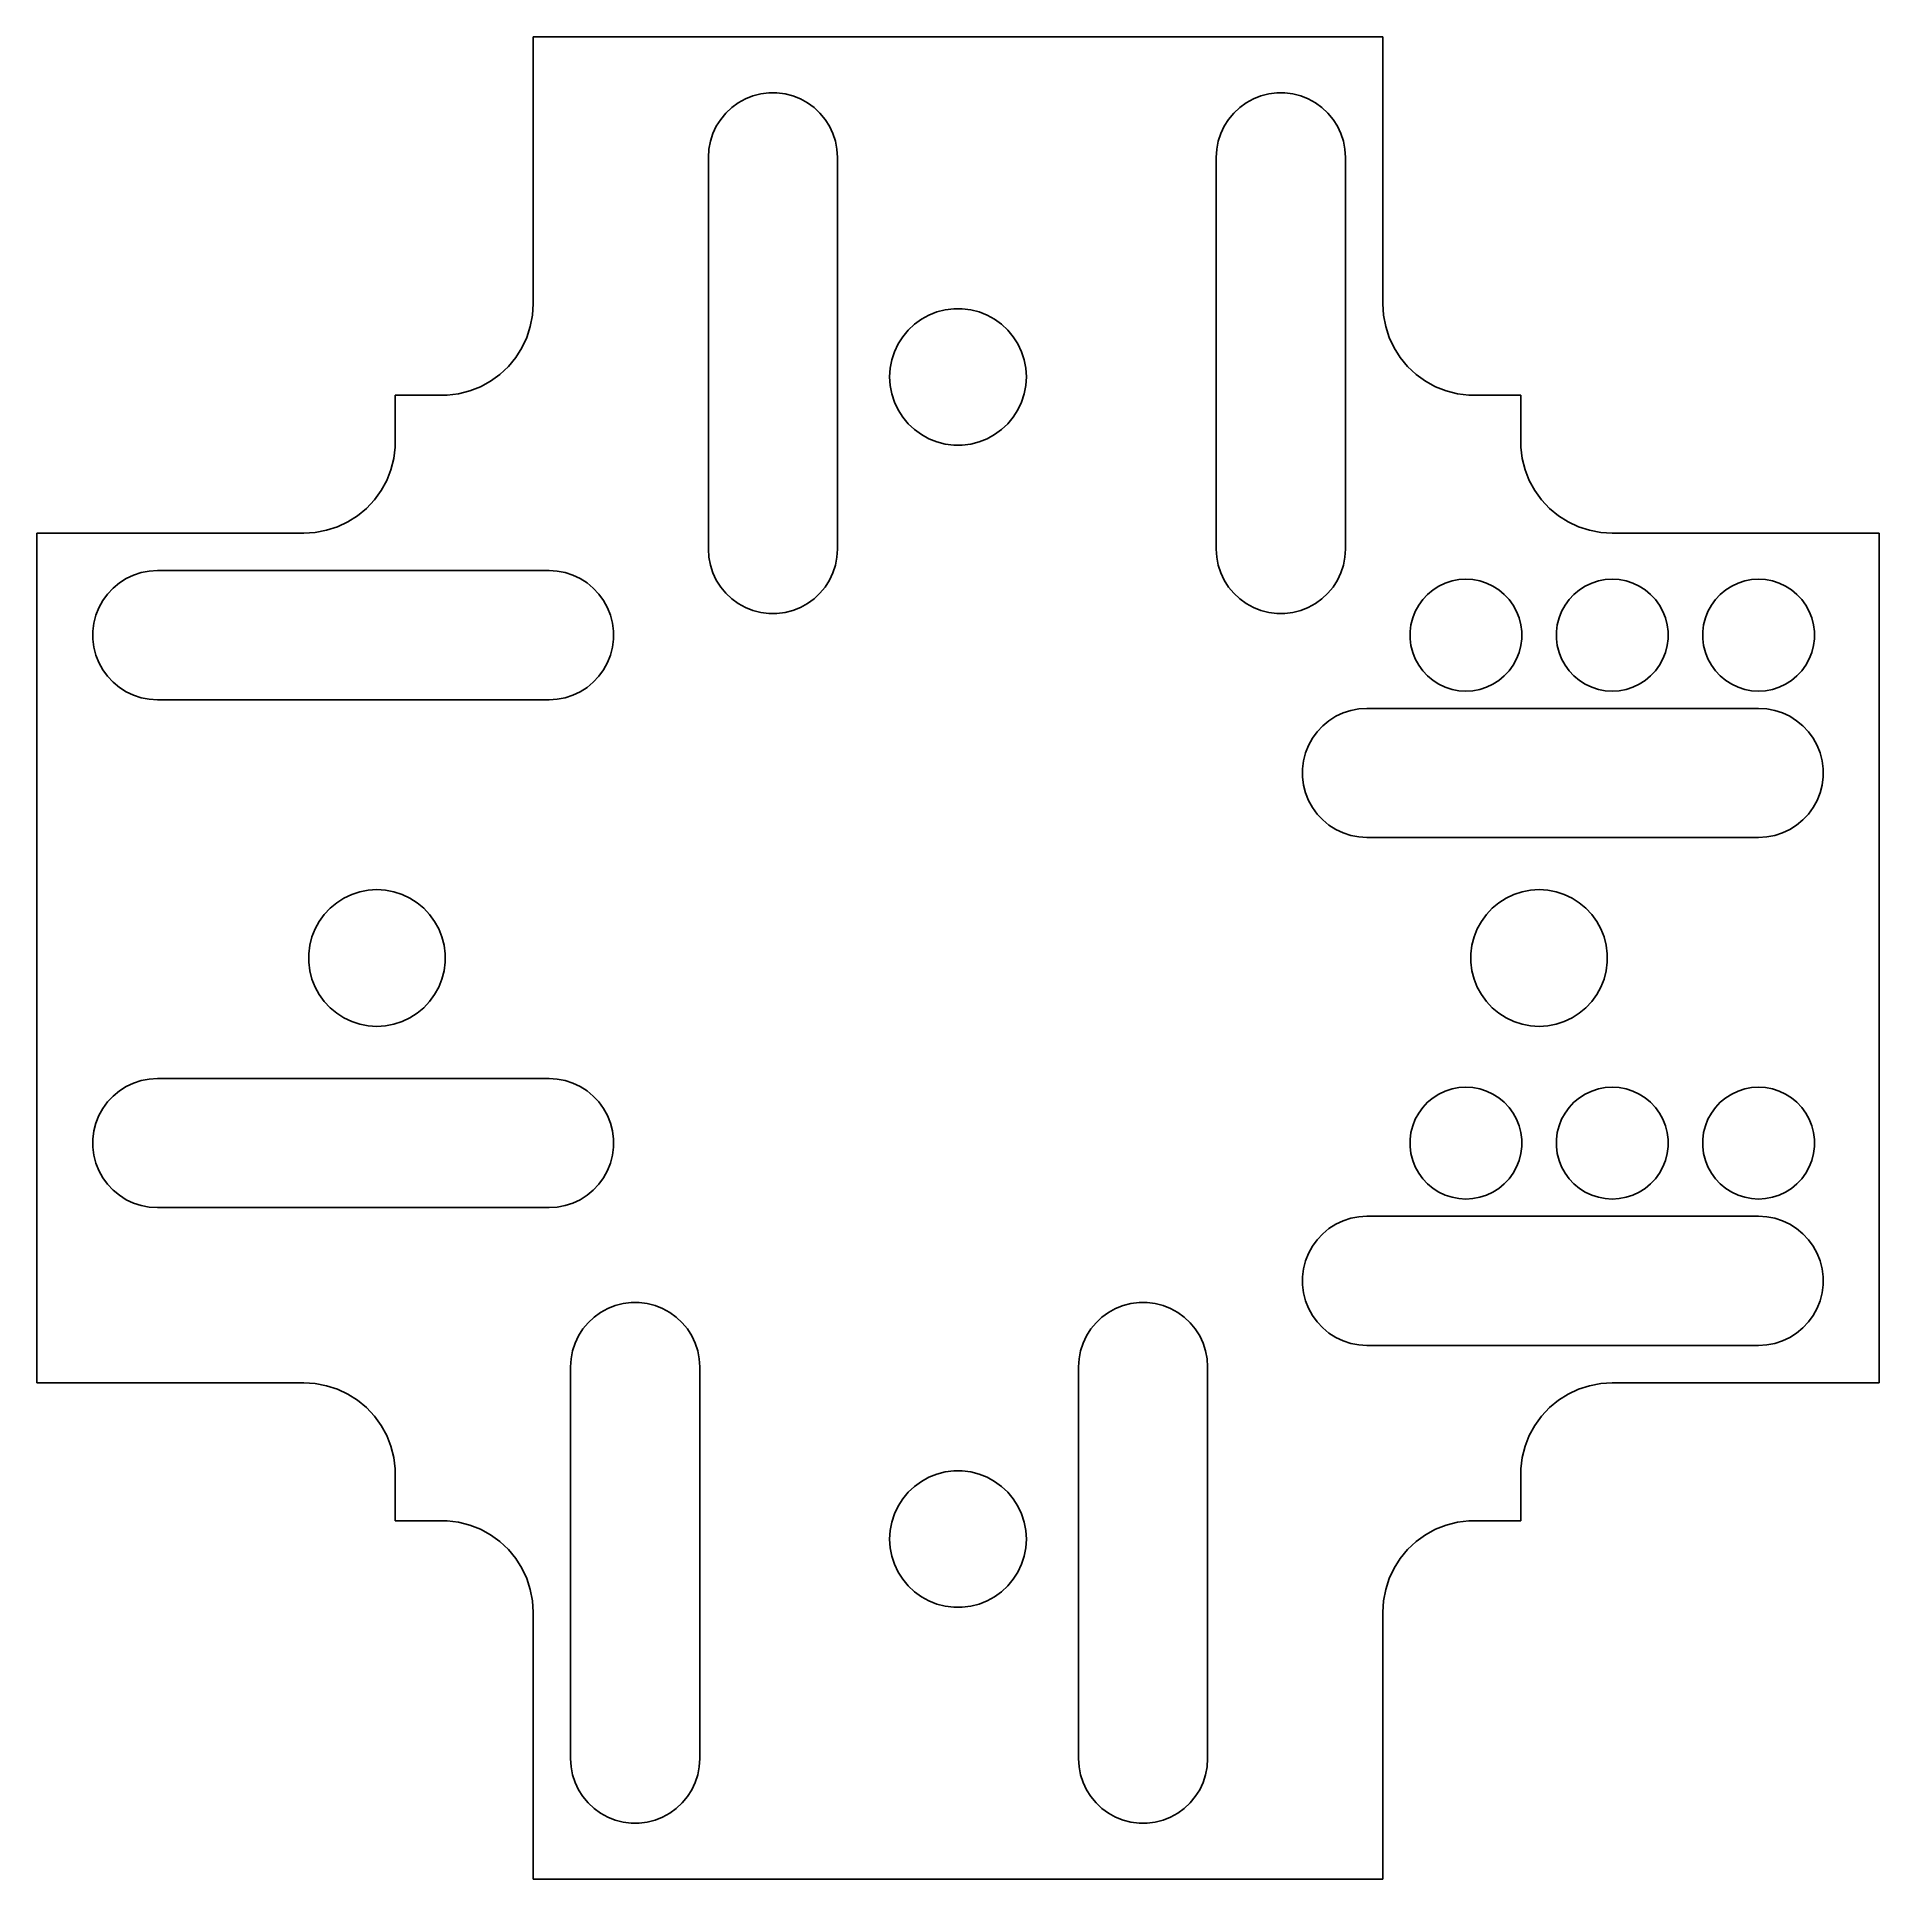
# Model space of a CAD drawing. Header units: metres. Extents: x 3.6 to 46.4, y 3.6 to 46.4.
import ezdxf

# ---------------------------------------------------------------- set-up
doc = ezdxf.new("R2010")
doc.units = ezdxf.units.M

msp = doc.modelspace()

# ---------------------------------------------------------------- linework, layer by layer
for p, q in [((34.8688, 46.4), (15.1312, 46.4)), ((15.1312, 46.4), (15.1312, 40.2)), ((34.8688, 40.2), (34.8688, 46.4)), ((19.8963, 44.8665), (20.0613, 44.9572)), ((20.0613, 44.9572), (20.2365, 45.0266)), ((20.2365, 45.0266), (20.4189, 45.0734)), ((20.4189, 45.0734), (20.6058, 45.097)), ((20.6058, 45.097), (20.7942, 45.097)), ((20.7942, 45.097), (20.9811, 45.0734)), ((20.9811, 45.0734), (21.1635, 45.0266)), ((21.1635, 45.0266), (21.3387, 44.9572)), ((21.3387, 44.9572), (21.5037, 44.8665)), ((31.6963, 44.8665), (31.8613, 44.9572)), ((31.8613, 44.9572), (32.0365, 45.0266)), ((32.0365, 45.0266), (32.2189, 45.0734)), ((32.2189, 45.0734), (32.4058, 45.097)), ((32.4058, 45.097), (32.5942, 45.097)), ((32.5942, 45.097), (32.7811, 45.0734)), ((32.7811, 45.0734), (32.9635, 45.0266)), ((32.9635, 45.0266), (33.1387, 44.9572)), ((33.1387, 44.9572), (33.3037, 44.8665)), ((19.4865, 44.4817), (19.6065, 44.6268)), ((19.6065, 44.6268), (19.7439, 44.7558)), ((19.7439, 44.7558), (19.8963, 44.8665)), ((21.5037, 44.8665), (21.6561, 44.7558)), ((21.6561, 44.7558), (21.7934, 44.6268)), ((21.7934, 44.6268), (21.9135, 44.4817)), ((31.2865, 44.4817), (31.4065, 44.6268)), ((31.4065, 44.6268), (31.5439, 44.7558)), ((31.5439, 44.7558), (31.6963, 44.8665)), ((33.3037, 44.8665), (33.4561, 44.7558)), ((33.4561, 44.7558), (33.5934, 44.6268)), ((33.5934, 44.6268), (33.7135, 44.4817)), ((19.2471, 43.973), (19.3053, 44.1522)), ((19.3053, 44.1522), (19.3855, 44.3226)), ((19.3855, 44.3226), (19.4865, 44.4817)), ((21.9135, 44.4817), (22.0145, 44.3226)), ((22.0145, 44.3226), (22.0947, 44.1522)), ((22.0947, 44.1522), (22.1529, 43.973)), ((31.0471, 43.973), (31.1053, 44.1522)), ((31.1053, 44.1522), (31.1855, 44.3226)), ((31.1855, 44.3226), (31.2865, 44.4817)), ((33.7135, 44.4817), (33.8145, 44.3226)), ((33.8145, 44.3226), (33.8947, 44.1522)), ((33.8947, 44.1522), (33.9529, 43.973)), ((19.2, 43.6), (19.2118, 43.788)), ((19.2118, 43.788), (19.2471, 43.973)), ((22.1529, 43.973), (22.1882, 43.788)), ((22.1882, 43.788), (22.2, 43.6)), ((31, 43.6), (31.0118, 43.788)), ((31.0118, 43.788), (31.0471, 43.973)), ((33.9529, 43.973), (33.9882, 43.788)), ((33.9882, 43.788), (34, 43.6)), ((19.2, 34.5), (19.2, 43.6)), ((22.2, 43.6), (22.2, 34.5)), ((31, 34.5), (31, 43.6)), ((34, 43.6), (34, 34.5)), ((15.1144, 39.9329), (15.0642, 39.67)), ((15.1312, 40.2), (15.1144, 39.9329)), ((23.9876, 39.7238), (24.149, 39.841)), ((24.149, 39.841), (24.3238, 39.9371)), ((24.3238, 39.9371), (24.5092, 40.0105)), ((24.5092, 40.0105), (24.7024, 40.0601)), ((24.7024, 40.0601), (24.9003, 40.0851)), ((24.9003, 40.0851), (25.0997, 40.0851)), ((25.0997, 40.0851), (25.2976, 40.0601)), ((25.2976, 40.0601), (25.4908, 40.0105)), ((25.4908, 40.0105), (25.6762, 39.9371)), ((25.6762, 39.9371), (25.851, 39.841)), ((25.851, 39.841), (26.0124, 39.7238)), ((34.8856, 39.9329), (34.8688, 40.2)), ((34.9357, 39.67), (34.8856, 39.9329)), ((14.9815, 39.4155), (14.8676, 39.1733)), ((15.0642, 39.67), (14.9815, 39.4155)), ((23.6082, 39.2651), (23.7151, 39.4335)), ((23.7151, 39.4335), (23.8422, 39.5872)), ((23.8422, 39.5872), (23.9876, 39.7238)), ((26.0124, 39.7238), (26.1578, 39.5872)), ((26.1578, 39.5872), (26.2849, 39.4335)), ((26.2849, 39.4335), (26.3918, 39.2651)), ((35.0184, 39.4155), (34.9357, 39.67)), ((35.1324, 39.1733), (35.0184, 39.4155)), ((14.8676, 39.1733), (14.7242, 38.9473)), ((23.4617, 38.895), (23.5233, 39.0847)), ((23.5233, 39.0847), (23.6082, 39.2651)), ((26.3918, 39.2651), (26.4767, 39.0847)), ((26.4767, 39.0847), (26.5383, 38.895)), ((35.2758, 38.9473), (35.1324, 39.1733)), ((14.3585, 38.5579), (14.142, 38.4006)), ((14.5536, 38.7411), (14.3585, 38.5579)), ((14.7242, 38.9473), (14.5536, 38.7411)), ((23.4118, 38.5), (23.4243, 38.6991)), ((23.4243, 38.6991), (23.4617, 38.895)), ((26.5383, 38.895), (26.5757, 38.6991)), ((26.5757, 38.6991), (26.5882, 38.5)), ((35.4464, 38.7411), (35.2758, 38.9473)), ((35.6415, 38.5579), (35.4464, 38.7411)), ((35.858, 38.4006), (35.6415, 38.5579)), ((13.3993, 38.1065), (13.1338, 38.073)), ((13.6586, 38.1731), (13.3993, 38.1065)), ((13.9074, 38.2716), (13.6586, 38.1731)), ((14.142, 38.4006), (13.9074, 38.2716)), ((23.4243, 38.3009), (23.4118, 38.5)), ((23.4617, 38.105), (23.4243, 38.3009)), ((23.5233, 37.9153), (23.4617, 38.105)), ((26.5383, 38.105), (26.4767, 37.9153)), ((26.5757, 38.3009), (26.5383, 38.105)), ((26.5882, 38.5), (26.5757, 38.3009)), ((36.0926, 38.2716), (35.858, 38.4006)), ((36.3414, 38.1731), (36.0926, 38.2716)), ((36.6006, 38.1065), (36.3414, 38.1731)), ((36.8662, 38.073), (36.6006, 38.1065)), ((13.1338, 38.073), (11.927, 38.073)), ((11.927, 38.073), (11.927, 36.8662)), ((23.6082, 37.7349), (23.5233, 37.9153)), ((23.7151, 37.5665), (23.6082, 37.7349)), ((26.3918, 37.7349), (26.2849, 37.5665)), ((26.4767, 37.9153), (26.3918, 37.7349)), ((38.073, 38.073), (36.8662, 38.073)), ((38.073, 36.8662), (38.073, 38.073)), ((23.8422, 37.4128), (23.7151, 37.5665)), ((23.9876, 37.2762), (23.8422, 37.4128)), ((24.149, 37.159), (23.9876, 37.2762)), ((26.0124, 37.2762), (25.851, 37.159)), ((26.1578, 37.4128), (26.0124, 37.2762)), ((26.2849, 37.5665), (26.1578, 37.4128)), ((11.927, 36.8662), (11.8934, 36.6006)), ((24.3238, 37.0629), (24.149, 37.159)), ((24.5092, 36.9895), (24.3238, 37.0629)), ((24.7024, 36.9399), (24.5092, 36.9895)), ((24.9003, 36.9149), (24.7024, 36.9399)), ((25.0997, 36.9149), (24.9003, 36.9149)), ((25.2976, 36.9399), (25.0997, 36.9149)), ((25.4908, 36.9895), (25.2976, 36.9399)), ((25.6762, 37.0629), (25.4908, 36.9895)), ((25.851, 37.159), (25.6762, 37.0629)), ((38.1065, 36.6006), (38.073, 36.8662)), ((11.8934, 36.6006), (11.8269, 36.3414)), ((38.1731, 36.3414), (38.1065, 36.6006)), ((11.7284, 36.0926), (11.5994, 35.858)), ((11.8269, 36.3414), (11.7284, 36.0926)), ((38.2716, 36.0926), (38.1731, 36.3414)), ((38.4006, 35.858), (38.2716, 36.0926)), ((11.4421, 35.6415), (11.2589, 35.4464)), ((11.5994, 35.858), (11.4421, 35.6415)), ((38.5579, 35.6415), (38.4006, 35.858)), ((38.7411, 35.4464), (38.5579, 35.6415)), ((10.8267, 35.1324), (10.5845, 35.0184)), ((11.0527, 35.2758), (10.8267, 35.1324)), ((11.2589, 35.4464), (11.0527, 35.2758)), ((38.9473, 35.2758), (38.7411, 35.4464)), ((39.1733, 35.1324), (38.9473, 35.2758)), ((39.4155, 35.0184), (39.1733, 35.1324)), ((9.79999, 34.8688), (3.59999, 34.8688)), ((3.59999, 34.8688), (3.59999, 15.1312)), ((10.0671, 34.8856), (9.79999, 34.8688)), ((10.33, 34.9357), (10.0671, 34.8856)), ((10.5845, 35.0184), (10.33, 34.9357)), ((39.67, 34.9357), (39.4155, 35.0184)), ((39.9329, 34.8856), (39.67, 34.9357)), ((40.2, 34.8688), (39.9329, 34.8856)), ((46.4, 34.8688), (40.2, 34.8688)), ((46.4, 15.1312), (46.4, 34.8688)), ((19.2118, 34.312), (19.2, 34.5)), ((19.2471, 34.127), (19.2118, 34.312)), ((22.1882, 34.312), (22.1529, 34.127)), ((22.2, 34.5), (22.1882, 34.312)), ((31.0118, 34.312), (31, 34.5)), ((31.0471, 34.127), (31.0118, 34.312)), ((33.9882, 34.312), (33.9529, 34.127)), ((34, 34.5), (33.9882, 34.312)), ((5.51831, 33.7135), (5.67737, 33.8145)), ((5.67737, 33.8145), (5.84781, 33.8947)), ((5.84781, 33.8947), (6.02696, 33.9529)), ((6.02696, 33.9529), (6.21199, 33.9882)), ((6.21199, 33.9882), (6.39999, 34)), ((6.39999, 34), (15.5, 34)), ((15.5, 34), (15.688, 33.9882)), ((15.688, 33.9882), (15.873, 33.9529)), ((15.873, 33.9529), (16.0522, 33.8947)), ((16.0522, 33.8947), (16.2226, 33.8145)), ((16.2226, 33.8145), (16.3817, 33.7135)), ((19.3053, 33.9478), (19.2471, 34.127)), ((19.3855, 33.7774), (19.3053, 33.9478)), ((22.0947, 33.9478), (22.0145, 33.7774)), ((22.1529, 34.127), (22.0947, 33.9478)), ((31.1053, 33.9478), (31.0471, 34.127)), ((31.1855, 33.7774), (31.1053, 33.9478)), ((33.8947, 33.9478), (33.8145, 33.7774)), ((33.9529, 34.127), (33.8947, 33.9478)), ((5.1335, 33.3037), (5.24422, 33.4561)), ((5.24422, 33.4561), (5.37317, 33.5934)), ((5.37317, 33.5934), (5.51831, 33.7135)), ((16.3817, 33.7135), (16.5268, 33.5934)), ((16.5268, 33.5934), (16.6558, 33.4561)), ((16.6558, 33.4561), (16.7665, 33.3037)), ((19.4865, 33.6183), (19.3855, 33.7774)), ((19.6065, 33.4732), (19.4865, 33.6183)), ((19.7439, 33.3442), (19.6065, 33.4732)), ((21.7934, 33.4732), (21.6561, 33.3442)), ((21.9135, 33.6183), (21.7934, 33.4732)), ((22.0145, 33.7774), (21.9135, 33.6183)), ((31.2865, 33.6183), (31.1855, 33.7774)), ((31.4065, 33.4732), (31.2865, 33.6183)), ((31.5439, 33.3442), (31.4065, 33.4732)), ((33.5934, 33.4732), (33.4561, 33.3442)), ((33.7135, 33.6183), (33.5934, 33.4732)), ((33.8145, 33.7774), (33.7135, 33.6183)), ((35.7983, 33.3286), (35.9101, 33.4476)), ((35.9101, 33.4476), (36.0359, 33.5517)), ((36.0359, 33.5517), (36.1737, 33.6392)), ((36.1737, 33.6392), (36.3214, 33.7087)), ((36.3214, 33.7087), (36.4767, 33.7592)), ((36.4767, 33.7592), (36.6371, 33.7897)), ((36.6371, 33.7897), (36.8, 33.8)), ((36.8, 33.8), (36.9629, 33.7897)), ((36.9629, 33.7897), (37.1233, 33.7592)), ((37.1233, 33.7592), (37.2786, 33.7087)), ((37.2786, 33.7087), (37.4263, 33.6392)), ((37.4263, 33.6392), (37.5641, 33.5517)), ((37.5641, 33.5517), (37.6899, 33.4476)), ((37.6899, 33.4476), (37.8017, 33.3286)), ((39.1983, 33.3286), (39.3101, 33.4476)), ((39.3101, 33.4476), (39.4359, 33.5517)), ((39.4359, 33.5517), (39.5737, 33.6392)), ((39.5737, 33.6392), (39.7214, 33.7087)), ((39.7214, 33.7087), (39.8767, 33.7592)), ((39.8767, 33.7592), (40.0371, 33.7897)), ((40.0371, 33.7897), (40.2, 33.8)), ((40.2, 33.8), (40.3629, 33.7897)), ((40.3629, 33.7897), (40.5233, 33.7592)), ((40.5233, 33.7592), (40.6786, 33.7087)), ((40.6786, 33.7087), (40.8263, 33.6392)), ((40.8263, 33.6392), (40.9641, 33.5517)), ((40.9641, 33.5517), (41.0899, 33.4476)), ((41.0899, 33.4476), (41.2017, 33.3286)), ((42.5983, 33.3286), (42.7101, 33.4476)), ((42.7101, 33.4476), (42.8359, 33.5517)), ((42.8359, 33.5517), (42.9737, 33.6392)), ((42.9737, 33.6392), (43.1214, 33.7087)), ((43.1214, 33.7087), (43.2767, 33.7592)), ((43.2767, 33.7592), (43.4371, 33.7897)), ((43.4371, 33.7897), (43.6, 33.8)), ((43.6, 33.8), (43.7629, 33.7897)), ((43.7629, 33.7897), (43.9233, 33.7592)), ((43.9233, 33.7592), (44.0786, 33.7087)), ((44.0786, 33.7087), (44.2263, 33.6392)), ((44.2263, 33.6392), (44.3641, 33.5517)), ((44.3641, 33.5517), (44.4899, 33.4476)), ((44.4899, 33.4476), (44.6017, 33.3286)), ((4.92656, 32.7811), (4.9734, 32.9635)), ((4.9734, 32.9635), (5.04276, 33.1387)), ((5.04276, 33.1387), (5.1335, 33.3037)), ((16.7665, 33.3037), (16.8572, 33.1387)), ((16.8572, 33.1387), (16.9266, 32.9635)), ((16.9266, 32.9635), (16.9734, 32.7811)), ((19.8963, 33.2335), (19.7439, 33.3442)), ((20.0613, 33.1428), (19.8963, 33.2335)), ((20.2365, 33.0734), (20.0613, 33.1428)), ((20.4189, 33.0266), (20.2365, 33.0734)), ((20.6058, 33.003), (20.4189, 33.0266)), ((20.7942, 33.003), (20.6058, 33.003)), ((20.9811, 33.0266), (20.7942, 33.003)), ((21.1635, 33.0734), (20.9811, 33.0266)), ((21.3387, 33.1428), (21.1635, 33.0734)), ((21.5037, 33.2335), (21.3387, 33.1428)), ((21.6561, 33.3442), (21.5037, 33.2335)), ((31.6963, 33.2335), (31.5439, 33.3442)), ((31.8613, 33.1428), (31.6963, 33.2335)), ((32.0365, 33.0734), (31.8613, 33.1428)), ((32.2189, 33.0266), (32.0365, 33.0734)), ((32.4058, 33.003), (32.2189, 33.0266)), ((32.5942, 33.003), (32.4058, 33.003)), ((32.7811, 33.0266), (32.5942, 33.003)), ((32.9635, 33.0734), (32.7811, 33.0266)), ((33.1387, 33.1428), (32.9635, 33.0734)), ((33.3037, 33.2335), (33.1387, 33.1428)), ((33.4561, 33.3442), (33.3037, 33.2335)), ((35.5636, 32.9017), (35.6237, 33.0535)), ((35.6237, 33.0535), (35.7024, 33.1966)), ((35.7024, 33.1966), (35.7983, 33.3286)), ((37.8017, 33.3286), (37.8976, 33.1966)), ((37.8976, 33.1966), (37.9763, 33.0535)), ((37.9763, 33.0535), (38.0364, 32.9017)), ((38.9636, 32.9017), (39.0237, 33.0535)), ((39.0237, 33.0535), (39.1024, 33.1966)), ((39.1024, 33.1966), (39.1983, 33.3286)), ((41.2017, 33.3286), (41.2976, 33.1966)), ((41.2976, 33.1966), (41.3763, 33.0535)), ((41.3763, 33.0535), (41.4364, 32.9017)), ((42.3636, 32.9017), (42.4237, 33.0535)), ((42.4237, 33.0535), (42.5024, 33.1966)), ((42.5024, 33.1966), (42.5983, 33.3286)), ((44.6017, 33.3286), (44.6976, 33.1966)), ((44.6976, 33.1966), (44.7763, 33.0535)), ((44.7763, 33.0535), (44.8364, 32.9017)), ((4.90295, 32.5942), (4.92656, 32.7811)), ((4.90295, 32.4058), (4.90295, 32.5942)), ((16.9734, 32.7811), (16.997, 32.5942)), ((16.997, 32.5942), (16.997, 32.4058)), ((35.5026, 32.5816), (35.523, 32.7436)), ((35.5026, 32.4184), (35.5026, 32.5816)), ((35.523, 32.7436), (35.5636, 32.9017)), ((38.0364, 32.9017), (38.077, 32.7436)), ((38.077, 32.7436), (38.0974, 32.5816)), ((38.0974, 32.5816), (38.0974, 32.4184)), ((38.9026, 32.5816), (38.923, 32.7436)), ((38.9026, 32.4184), (38.9026, 32.5816)), ((38.923, 32.7436), (38.9636, 32.9017)), ((41.4364, 32.9017), (41.477, 32.7436)), ((41.477, 32.7436), (41.4974, 32.5816)), ((41.4974, 32.5816), (41.4974, 32.4184)), ((42.3026, 32.5816), (42.323, 32.7436)), ((42.3026, 32.4184), (42.3026, 32.5816)), ((42.323, 32.7436), (42.3636, 32.9017)), ((44.8364, 32.9017), (44.877, 32.7436)), ((44.877, 32.7436), (44.8974, 32.5816)), ((44.8974, 32.5816), (44.8974, 32.4184)), ((4.92656, 32.2189), (4.90295, 32.4058)), ((4.9734, 32.0365), (4.92656, 32.2189)), ((16.9734, 32.2189), (16.9266, 32.0365)), ((16.997, 32.4058), (16.9734, 32.2189)), ((35.523, 32.2564), (35.5026, 32.4184)), ((35.5636, 32.0983), (35.523, 32.2564)), ((38.077, 32.2564), (38.0364, 32.0983)), ((38.0974, 32.4184), (38.077, 32.2564)), ((38.923, 32.2564), (38.9026, 32.4184)), ((38.9636, 32.0983), (38.923, 32.2564)), ((41.477, 32.2564), (41.4364, 32.0983)), ((41.4974, 32.4184), (41.477, 32.2564)), ((42.323, 32.2564), (42.3026, 32.4184)), ((42.3636, 32.0983), (42.323, 32.2564)), ((44.877, 32.2564), (44.8364, 32.0983)), ((44.8974, 32.4184), (44.877, 32.2564)), ((5.04276, 31.8613), (4.9734, 32.0365)), ((5.1335, 31.6963), (5.04276, 31.8613)), ((5.24422, 31.5439), (5.1335, 31.6963)), ((16.7665, 31.6963), (16.6558, 31.5439)), ((16.8572, 31.8613), (16.7665, 31.6963)), ((16.9266, 32.0365), (16.8572, 31.8613)), ((35.6237, 31.9465), (35.5636, 32.0983)), ((35.7024, 31.8034), (35.6237, 31.9465)), ((35.7983, 31.6713), (35.7024, 31.8034)), ((37.8976, 31.8034), (37.8017, 31.6713)), ((37.9763, 31.9465), (37.8976, 31.8034)), ((38.0364, 32.0983), (37.9763, 31.9465)), ((39.0237, 31.9465), (38.9636, 32.0983)), ((39.1024, 31.8034), (39.0237, 31.9465)), ((39.1983, 31.6713), (39.1024, 31.8034)), ((41.2976, 31.8034), (41.2017, 31.6713)), ((41.3763, 31.9465), (41.2976, 31.8034)), ((41.4364, 32.0983), (41.3763, 31.9465)), ((42.4237, 31.9465), (42.3636, 32.0983)), ((42.5024, 31.8034), (42.4237, 31.9465)), ((42.5983, 31.6713), (42.5024, 31.8034)), ((44.6976, 31.8034), (44.6017, 31.6713)), ((44.7763, 31.9465), (44.6976, 31.8034)), ((44.8364, 32.0983), (44.7763, 31.9465)), ((5.37317, 31.4065), (5.24422, 31.5439)), ((5.51831, 31.2865), (5.37317, 31.4065)), ((5.67737, 31.1855), (5.51831, 31.2865)), ((16.3817, 31.2865), (16.2226, 31.1855)), ((16.5268, 31.4065), (16.3817, 31.2865)), ((16.6558, 31.5439), (16.5268, 31.4065)), ((35.9101, 31.5523), (35.7983, 31.6713)), ((36.0359, 31.4483), (35.9101, 31.5523)), ((36.1737, 31.3608), (36.0359, 31.4483)), ((36.3214, 31.2913), (36.1737, 31.3608)), ((36.4767, 31.2408), (36.3214, 31.2913)), ((37.2786, 31.2913), (37.1233, 31.2408)), ((37.4263, 31.3608), (37.2786, 31.2913)), ((37.5641, 31.4483), (37.4263, 31.3608)), ((37.6899, 31.5523), (37.5641, 31.4483)), ((37.8017, 31.6713), (37.6899, 31.5523)), ((39.3101, 31.5523), (39.1983, 31.6713)), ((39.4359, 31.4483), (39.3101, 31.5523)), ((39.5737, 31.3608), (39.4359, 31.4483)), ((39.7214, 31.2913), (39.5737, 31.3608)), ((39.8767, 31.2408), (39.7214, 31.2913)), ((40.6786, 31.2913), (40.5233, 31.2408)), ((40.8263, 31.3608), (40.6786, 31.2913)), ((40.9641, 31.4483), (40.8263, 31.3608)), ((41.0899, 31.5523), (40.9641, 31.4483)), ((41.2017, 31.6713), (41.0899, 31.5523)), ((42.7101, 31.5523), (42.5983, 31.6713)), ((42.8359, 31.4483), (42.7101, 31.5523)), ((42.9737, 31.3608), (42.8359, 31.4483)), ((43.1214, 31.2913), (42.9737, 31.3608)), ((43.2767, 31.2408), (43.1214, 31.2913)), ((44.0786, 31.2913), (43.9233, 31.2408)), ((44.2263, 31.3608), (44.0786, 31.2913)), ((44.3641, 31.4483), (44.2263, 31.3608)), ((44.4899, 31.5523), (44.3641, 31.4483)), ((44.6017, 31.6713), (44.4899, 31.5523)), ((5.84781, 31.1053), (5.67737, 31.1855)), ((6.02696, 31.0471), (5.84781, 31.1053)), ((6.21199, 31.0118), (6.02696, 31.0471)), ((6.39999, 31), (6.21199, 31.0118)), ((15.5, 31), (6.39999, 31)), ((15.688, 31.0118), (15.5, 31)), ((15.873, 31.0471), (15.688, 31.0118)), ((16.0522, 31.1053), (15.873, 31.0471)), ((16.2226, 31.1855), (16.0522, 31.1053)), ((36.6371, 31.2103), (36.4767, 31.2408)), ((36.8, 31.2), (36.6371, 31.2103)), ((36.9629, 31.2103), (36.8, 31.2)), ((37.1233, 31.2408), (36.9629, 31.2103)), ((40.0371, 31.2103), (39.8767, 31.2408)), ((40.2, 31.2), (40.0371, 31.2103)), ((40.3629, 31.2103), (40.2, 31.2)), ((40.5233, 31.2408), (40.3629, 31.2103)), ((43.4371, 31.2103), (43.2767, 31.2408)), ((43.6, 31.2), (43.4371, 31.2103)), ((43.7629, 31.2103), (43.6, 31.2)), ((43.9233, 31.2408), (43.7629, 31.2103)), ((33.3442, 30.2561), (33.4732, 30.3934)), ((33.4732, 30.3934), (33.6183, 30.5135)), ((33.6183, 30.5135), (33.7774, 30.6145)), ((33.7774, 30.6145), (33.9478, 30.6947)), ((33.9478, 30.6947), (34.127, 30.7529)), ((34.127, 30.7529), (34.312, 30.7882)), ((34.312, 30.7882), (34.5, 30.8)), ((34.5, 30.8), (43.6, 30.8)), ((43.6, 30.8), (43.788, 30.7882)), ((43.788, 30.7882), (43.973, 30.7529)), ((43.973, 30.7529), (44.1522, 30.6947)), ((44.1522, 30.6947), (44.3226, 30.6145)), ((44.3226, 30.6145), (44.4817, 30.5135)), ((44.4817, 30.5135), (44.6268, 30.3934)), ((44.6268, 30.3934), (44.7558, 30.2561)), ((33.1428, 29.9387), (33.2335, 30.1037)), ((33.2335, 30.1037), (33.3442, 30.2561)), ((44.7558, 30.2561), (44.8665, 30.1037)), ((44.8665, 30.1037), (44.9572, 29.9387)), ((33.003, 29.3942), (33.0266, 29.5811)), ((33.0266, 29.5811), (33.0734, 29.7635)), ((33.0734, 29.7635), (33.1428, 29.9387)), ((44.9572, 29.9387), (45.0266, 29.7635)), ((45.0266, 29.7635), (45.0734, 29.5811)), ((45.0734, 29.5811), (45.097, 29.3942)), ((33.003, 29.2058), (33.003, 29.3942)), ((33.0266, 29.0189), (33.003, 29.2058)), ((45.097, 29.2058), (45.0734, 29.0189)), ((45.097, 29.3942), (45.097, 29.2058)), ((33.0734, 28.8365), (33.0266, 29.0189)), ((33.1428, 28.6613), (33.0734, 28.8365)), ((45.0266, 28.8365), (44.9572, 28.6613)), ((45.0734, 29.0189), (45.0266, 28.8365)), ((33.2335, 28.4962), (33.1428, 28.6613)), ((33.3442, 28.3439), (33.2335, 28.4962)), ((33.4732, 28.2065), (33.3442, 28.3439)), ((44.7558, 28.3439), (44.6268, 28.2065)), ((44.8665, 28.4962), (44.7558, 28.3439)), ((44.9572, 28.6613), (44.8665, 28.4962)), ((33.6183, 28.0865), (33.4732, 28.2065)), ((33.7774, 27.9855), (33.6183, 28.0865)), ((33.9478, 27.9053), (33.7774, 27.9855)), ((34.127, 27.8471), (33.9478, 27.9053)), ((34.312, 27.8118), (34.127, 27.8471)), ((43.973, 27.8471), (43.788, 27.8118)), ((44.1522, 27.9053), (43.973, 27.8471)), ((44.3226, 27.9855), (44.1522, 27.9053)), ((44.4817, 28.0865), (44.3226, 27.9855)), ((44.6268, 28.2065), (44.4817, 28.0865)), ((34.5, 27.8), (34.312, 27.8118)), ((43.6, 27.8), (34.5, 27.8)), ((43.788, 27.8118), (43.6, 27.8)), ((10.9153, 26.4767), (11.105, 26.5383)), ((11.105, 26.5383), (11.3009, 26.5757)), ((11.3009, 26.5757), (11.5, 26.5882)), ((11.5, 26.5882), (11.6991, 26.5757)), ((11.6991, 26.5757), (11.895, 26.5383)), ((11.895, 26.5383), (12.0847, 26.4767)), ((37.9153, 26.4767), (38.105, 26.5383)), ((38.105, 26.5383), (38.3009, 26.5757)), ((38.3009, 26.5757), (38.5, 26.5882)), ((38.5, 26.5882), (38.6991, 26.5757)), ((38.6991, 26.5757), (38.895, 26.5383)), ((38.895, 26.5383), (39.0847, 26.4767)), ((10.2762, 26.0124), (10.4128, 26.1578)), ((10.4128, 26.1578), (10.5665, 26.2849)), ((10.5665, 26.2849), (10.7348, 26.3918)), ((10.7348, 26.3918), (10.9153, 26.4767)), ((12.0847, 26.4767), (12.2651, 26.3918)), ((12.2651, 26.3918), (12.4335, 26.2849)), ((12.4335, 26.2849), (12.5872, 26.1578)), ((12.5872, 26.1578), (12.7238, 26.0124)), ((37.2762, 26.0124), (37.4128, 26.1578)), ((37.4128, 26.1578), (37.5665, 26.2849)), ((37.5665, 26.2849), (37.7349, 26.3918)), ((37.7349, 26.3918), (37.9153, 26.4767)), ((39.0847, 26.4767), (39.2651, 26.3918)), ((39.2651, 26.3918), (39.4335, 26.2849)), ((39.4335, 26.2849), (39.5872, 26.1578)), ((39.5872, 26.1578), (39.7238, 26.0124)), ((10.0629, 25.6762), (10.159, 25.851)), ((10.159, 25.851), (10.2762, 26.0124)), ((12.7238, 26.0124), (12.841, 25.851)), ((12.841, 25.851), (12.9371, 25.6762)), ((37.0629, 25.6762), (37.159, 25.851)), ((37.159, 25.851), (37.2762, 26.0124)), ((39.7238, 26.0124), (39.841, 25.851)), ((39.841, 25.851), (39.9371, 25.6762)), ((9.91489, 25.0997), (9.9399, 25.2976)), ((9.9399, 25.2976), (9.98949, 25.4908)), ((9.98949, 25.4908), (10.0629, 25.6762)), ((12.9371, 25.6762), (13.0105, 25.4908)), ((13.0105, 25.4908), (13.0601, 25.2976)), ((13.0601, 25.2976), (13.0851, 25.0997)), ((36.9149, 25.0997), (36.9399, 25.2976)), ((36.9399, 25.2976), (36.9895, 25.4908)), ((36.9895, 25.4908), (37.0629, 25.6762)), ((39.9371, 25.6762), (40.0105, 25.4908)), ((40.0105, 25.4908), (40.0601, 25.2976)), ((40.0601, 25.2976), (40.0851, 25.0997)), ((9.91489, 24.9003), (9.91489, 25.0997)), ((9.9399, 24.7024), (9.91489, 24.9003)), ((13.0851, 24.9003), (13.0601, 24.7024)), ((13.0851, 25.0997), (13.0851, 24.9003)), ((36.9149, 24.9003), (36.9149, 25.0997)), ((36.9399, 24.7024), (36.9149, 24.9003)), ((40.0851, 24.9003), (40.0601, 24.7024)), ((40.0851, 25.0997), (40.0851, 24.9003)), ((9.98949, 24.5092), (9.9399, 24.7024)), ((10.0629, 24.3238), (9.98949, 24.5092)), ((13.0105, 24.5092), (12.9371, 24.3238)), ((13.0601, 24.7024), (13.0105, 24.5092)), ((36.9895, 24.5092), (36.9399, 24.7024)), ((37.0629, 24.3238), (36.9895, 24.5092)), ((40.0105, 24.5092), (39.9371, 24.3238)), ((40.0601, 24.7024), (40.0105, 24.5092)), ((10.159, 24.149), (10.0629, 24.3238)), ((10.2762, 23.9876), (10.159, 24.149)), ((10.4128, 23.8422), (10.2762, 23.9876)), ((12.7238, 23.9876), (12.5872, 23.8422)), ((12.841, 24.149), (12.7238, 23.9876)), ((12.9371, 24.3238), (12.841, 24.149)), ((37.159, 24.149), (37.0629, 24.3238)), ((37.2762, 23.9876), (37.159, 24.149)), ((37.4128, 23.8422), (37.2762, 23.9876)), ((39.7238, 23.9876), (39.5872, 23.8422)), ((39.841, 24.149), (39.7238, 23.9876)), ((39.9371, 24.3238), (39.841, 24.149)), ((10.5665, 23.7151), (10.4128, 23.8422)), ((10.7348, 23.6082), (10.5665, 23.7151)), ((10.9153, 23.5233), (10.7348, 23.6082)), ((12.2651, 23.6082), (12.0847, 23.5233)), ((12.4335, 23.7151), (12.2651, 23.6082)), ((12.5872, 23.8422), (12.4335, 23.7151)), ((37.5665, 23.7151), (37.4128, 23.8422)), ((37.7349, 23.6082), (37.5665, 23.7151)), ((37.9153, 23.5233), (37.7349, 23.6082)), ((39.2651, 23.6082), (39.0847, 23.5233)), ((39.4335, 23.7151), (39.2651, 23.6082)), ((39.5872, 23.8422), (39.4335, 23.7151)), ((11.105, 23.4617), (10.9153, 23.5233)), ((11.3009, 23.4243), (11.105, 23.4617)), ((11.5, 23.4118), (11.3009, 23.4243)), ((11.6991, 23.4243), (11.5, 23.4118)), ((11.895, 23.4617), (11.6991, 23.4243)), ((12.0847, 23.5233), (11.895, 23.4617)), ((38.105, 23.4617), (37.9153, 23.5233)), ((38.3009, 23.4243), (38.105, 23.4617)), ((38.5, 23.4118), (38.3009, 23.4243)), ((38.6991, 23.4243), (38.5, 23.4118)), ((38.895, 23.4617), (38.6991, 23.4243)), ((39.0847, 23.5233), (38.895, 23.4617)), ((5.37317, 21.7934), (5.51831, 21.9135)), ((5.51831, 21.9135), (5.67737, 22.0145)), ((5.67737, 22.0145), (5.84781, 22.0947)), ((5.84781, 22.0947), (6.02696, 22.1529)), ((6.02696, 22.1529), (6.21199, 22.1882)), ((6.21199, 22.1882), (6.39999, 22.2)), ((6.39999, 22.2), (15.5, 22.2)), ((15.5, 22.2), (15.688, 22.1882)), ((15.688, 22.1882), (15.873, 22.1529)), ((15.873, 22.1529), (16.0522, 22.0947)), ((16.0522, 22.0947), (16.2226, 22.0145)), ((16.2226, 22.0145), (16.3817, 21.9135)), ((16.3817, 21.9135), (16.5268, 21.7934)), ((36.0359, 21.7517), (36.1737, 21.8392)), ((36.1737, 21.8392), (36.3214, 21.9087)), ((36.3214, 21.9087), (36.4767, 21.9592)), ((36.4767, 21.9592), (36.6371, 21.9897)), ((36.6371, 21.9897), (36.8, 22)), ((36.8, 22), (36.9629, 21.9897)), ((36.9629, 21.9897), (37.1233, 21.9592)), ((37.1233, 21.9592), (37.2786, 21.9087)), ((37.2786, 21.9087), (37.4263, 21.8392)), ((37.4263, 21.8392), (37.5641, 21.7517)), ((39.4359, 21.7517), (39.5737, 21.8392)), ((39.5737, 21.8392), (39.7214, 21.9087)), ((39.7214, 21.9087), (39.8767, 21.9592)), ((39.8767, 21.9592), (40.0371, 21.9897)), ((40.0371, 21.9897), (40.2, 22)), ((40.2, 22), (40.3629, 21.9897)), ((40.3629, 21.9897), (40.5233, 21.9592)), ((40.5233, 21.9592), (40.6786, 21.9087)), ((40.6786, 21.9087), (40.8263, 21.8392)), ((40.8263, 21.8392), (40.9641, 21.7517)), ((42.8359, 21.7517), (42.9737, 21.8392)), ((42.9737, 21.8392), (43.1214, 21.9087)), ((43.1214, 21.9087), (43.2767, 21.9592)), ((43.2767, 21.9592), (43.4371, 21.9897)), ((43.4371, 21.9897), (43.6, 22)), ((43.6, 22), (43.7629, 21.9897)), ((43.7629, 21.9897), (43.9233, 21.9592)), ((43.9233, 21.9592), (44.0786, 21.9087)), ((44.0786, 21.9087), (44.2263, 21.8392)), ((44.2263, 21.8392), (44.3641, 21.7517)), ((5.04276, 21.3387), (5.1335, 21.5037)), ((5.1335, 21.5037), (5.24422, 21.6561)), ((5.24422, 21.6561), (5.37317, 21.7934)), ((16.5268, 21.7934), (16.6558, 21.6561)), ((16.6558, 21.6561), (16.7665, 21.5037)), ((16.7665, 21.5037), (16.8572, 21.3387)), ((35.7024, 21.3966), (35.7983, 21.5286)), ((35.7983, 21.5286), (35.9101, 21.6477)), ((35.9101, 21.6477), (36.0359, 21.7517)), ((37.5641, 21.7517), (37.6899, 21.6477)), ((37.6899, 21.6477), (37.8017, 21.5286)), ((37.8017, 21.5286), (37.8976, 21.3966)), ((39.1024, 21.3966), (39.1983, 21.5286)), ((39.1983, 21.5286), (39.3101, 21.6477)), ((39.3101, 21.6477), (39.4359, 21.7517)), ((40.9641, 21.7517), (41.0899, 21.6477)), ((41.0899, 21.6477), (41.2017, 21.5286)), ((41.2017, 21.5286), (41.2976, 21.3966)), ((42.5024, 21.3966), (42.5983, 21.5286)), ((42.5983, 21.5286), (42.7101, 21.6477)), ((42.7101, 21.6477), (42.8359, 21.7517)), ((44.3641, 21.7517), (44.4899, 21.6477)), ((44.4899, 21.6477), (44.6017, 21.5286)), ((44.6017, 21.5286), (44.6976, 21.3966)), ((4.90295, 20.7942), (4.92656, 20.9811)), ((4.92656, 20.9811), (4.9734, 21.1635)), ((4.9734, 21.1635), (5.04276, 21.3387)), ((16.8572, 21.3387), (16.9266, 21.1635)), ((16.9266, 21.1635), (16.9734, 20.9811)), ((16.9734, 20.9811), (16.997, 20.7942)), ((35.523, 20.9436), (35.5636, 21.1017)), ((35.5636, 21.1017), (35.6237, 21.2535)), ((35.6237, 21.2535), (35.7024, 21.3966)), ((37.8976, 21.3966), (37.9763, 21.2535)), ((37.9763, 21.2535), (38.0364, 21.1017)), ((38.0364, 21.1017), (38.077, 20.9436)), ((38.923, 20.9436), (38.9636, 21.1017)), ((38.9636, 21.1017), (39.0237, 21.2535)), ((39.0237, 21.2535), (39.1024, 21.3966)), ((41.2976, 21.3966), (41.3763, 21.2535)), ((41.3763, 21.2535), (41.4364, 21.1017)), ((41.4364, 21.1017), (41.477, 20.9436)), ((42.323, 20.9436), (42.3636, 21.1017)), ((42.3636, 21.1017), (42.4237, 21.2535)), ((42.4237, 21.2535), (42.5024, 21.3966)), ((44.6976, 21.3966), (44.7763, 21.2535)), ((44.7763, 21.2535), (44.8364, 21.1017)), ((44.8364, 21.1017), (44.877, 20.9436)), ((4.90295, 20.6058), (4.90295, 20.7942)), ((4.92656, 20.4189), (4.90295, 20.6058)), ((16.997, 20.6058), (16.9734, 20.4189)), ((16.997, 20.7942), (16.997, 20.6058)), ((35.5026, 20.7816), (35.523, 20.9436)), ((35.5026, 20.6184), (35.5026, 20.7816)), ((35.523, 20.4564), (35.5026, 20.6184)), ((38.077, 20.9436), (38.0974, 20.7816)), ((38.0974, 20.6184), (38.077, 20.4564)), ((38.0974, 20.7816), (38.0974, 20.6184)), ((38.9026, 20.7816), (38.923, 20.9436)), ((38.9026, 20.6184), (38.9026, 20.7816)), ((38.923, 20.4564), (38.9026, 20.6184)), ((41.477, 20.9436), (41.4974, 20.7816)), ((41.4974, 20.6184), (41.477, 20.4564)), ((41.4974, 20.7816), (41.4974, 20.6184)), ((42.3026, 20.7816), (42.323, 20.9436)), ((42.3026, 20.6184), (42.3026, 20.7816)), ((42.323, 20.4564), (42.3026, 20.6184)), ((44.877, 20.9436), (44.8974, 20.7816)), ((44.8974, 20.6184), (44.877, 20.4564)), ((44.8974, 20.7816), (44.8974, 20.6184)), ((4.9734, 20.2365), (4.92656, 20.4189)), ((5.04276, 20.0613), (4.9734, 20.2365)), ((16.9266, 20.2365), (16.8572, 20.0613)), ((16.9734, 20.4189), (16.9266, 20.2365)), ((35.5636, 20.2983), (35.523, 20.4564)), ((35.6237, 20.1465), (35.5636, 20.2983)), ((35.7024, 20.0034), (35.6237, 20.1465)), ((37.9763, 20.1465), (37.8976, 20.0034)), ((38.0364, 20.2983), (37.9763, 20.1465)), ((38.077, 20.4564), (38.0364, 20.2983)), ((38.9636, 20.2983), (38.923, 20.4564)), ((39.0237, 20.1465), (38.9636, 20.2983)), ((39.1024, 20.0034), (39.0237, 20.1465)), ((41.3763, 20.1465), (41.2976, 20.0034)), ((41.4364, 20.2983), (41.3763, 20.1465)), ((41.477, 20.4564), (41.4364, 20.2983)), ((42.3636, 20.2983), (42.323, 20.4564)), ((42.4237, 20.1465), (42.3636, 20.2983)), ((42.5024, 20.0034), (42.4237, 20.1465)), ((44.7763, 20.1465), (44.6976, 20.0034)), ((44.8364, 20.2983), (44.7763, 20.1465)), ((44.877, 20.4564), (44.8364, 20.2983)), ((5.1335, 19.8963), (5.04276, 20.0613)), ((5.24422, 19.7439), (5.1335, 19.8963)), ((5.37317, 19.6065), (5.24422, 19.7439)), ((16.6558, 19.7439), (16.5268, 19.6065)), ((16.7665, 19.8963), (16.6558, 19.7439)), ((16.8572, 20.0613), (16.7665, 19.8963)), ((35.7983, 19.8713), (35.7024, 20.0034)), ((35.9101, 19.7523), (35.7983, 19.8713)), ((36.0359, 19.6483), (35.9101, 19.7523)), ((37.6899, 19.7523), (37.5641, 19.6483)), ((37.8017, 19.8713), (37.6899, 19.7523)), ((37.8976, 20.0034), (37.8017, 19.8713)), ((39.1983, 19.8713), (39.1024, 20.0034)), ((39.3101, 19.7523), (39.1983, 19.8713)), ((39.4359, 19.6483), (39.3101, 19.7523)), ((41.0899, 19.7523), (40.9641, 19.6483)), ((41.2017, 19.8713), (41.0899, 19.7523)), ((41.2976, 20.0034), (41.2017, 19.8713)), ((42.5983, 19.8713), (42.5024, 20.0034)), ((42.7101, 19.7523), (42.5983, 19.8713)), ((42.8359, 19.6483), (42.7101, 19.7523)), ((44.4899, 19.7523), (44.3641, 19.6483)), ((44.6017, 19.8713), (44.4899, 19.7523)), ((44.6976, 20.0034), (44.6017, 19.8713)), ((5.51831, 19.4865), (5.37317, 19.6065)), ((5.67737, 19.3855), (5.51831, 19.4865)), ((5.84781, 19.3053), (5.67737, 19.3855)), ((6.02696, 19.2471), (5.84781, 19.3053)), ((16.0522, 19.3053), (15.873, 19.2471)), ((16.2226, 19.3855), (16.0522, 19.3053)), ((16.3817, 19.4865), (16.2226, 19.3855)), ((16.5268, 19.6065), (16.3817, 19.4865)), ((36.1737, 19.5608), (36.0359, 19.6483)), ((36.3214, 19.4913), (36.1737, 19.5608)), ((36.4767, 19.4408), (36.3214, 19.4913)), ((36.6371, 19.4102), (36.4767, 19.4408)), ((36.8, 19.4), (36.6371, 19.4102)), ((36.9629, 19.4102), (36.8, 19.4)), ((37.1233, 19.4408), (36.9629, 19.4102)), ((37.2786, 19.4913), (37.1233, 19.4408)), ((37.4263, 19.5608), (37.2786, 19.4913)), ((37.5641, 19.6483), (37.4263, 19.5608)), ((39.5737, 19.5608), (39.4359, 19.6483)), ((39.7214, 19.4913), (39.5737, 19.5608)), ((39.8767, 19.4408), (39.7214, 19.4913)), ((40.0371, 19.4102), (39.8767, 19.4408)), ((40.2, 19.4), (40.0371, 19.4102)), ((40.3629, 19.4102), (40.2, 19.4)), ((40.5233, 19.4408), (40.3629, 19.4102)), ((40.6786, 19.4913), (40.5233, 19.4408)), ((40.8263, 19.5608), (40.6786, 19.4913)), ((40.9641, 19.6483), (40.8263, 19.5608)), ((42.9737, 19.5608), (42.8359, 19.6483)), ((43.1214, 19.4913), (42.9737, 19.5608)), ((43.2767, 19.4408), (43.1214, 19.4913)), ((43.4371, 19.4102), (43.2767, 19.4408)), ((43.6, 19.4), (43.4371, 19.4102)), ((43.7629, 19.4102), (43.6, 19.4)), ((43.9233, 19.4408), (43.7629, 19.4102)), ((44.0786, 19.4913), (43.9233, 19.4408)), ((44.2263, 19.5608), (44.0786, 19.4913)), ((44.3641, 19.6483), (44.2263, 19.5608)), ((6.21199, 19.2118), (6.02696, 19.2471)), ((6.39999, 19.2), (6.21199, 19.2118)), ((15.5, 19.2), (6.39999, 19.2)), ((15.688, 19.2118), (15.5, 19.2)), ((15.873, 19.2471), (15.688, 19.2118)), ((33.7774, 18.8145), (33.9478, 18.8947)), ((33.9478, 18.8947), (34.127, 18.9529)), ((34.127, 18.9529), (34.312, 18.9882)), ((34.312, 18.9882), (34.5, 19)), ((34.5, 19), (43.6, 19)), ((43.6, 19), (43.788, 18.9882)), ((43.788, 18.9882), (43.973, 18.9529)), ((43.973, 18.9529), (44.1522, 18.8947)), ((44.1522, 18.8947), (44.3226, 18.8145)), ((33.2335, 18.3037), (33.3442, 18.4561)), ((33.3442, 18.4561), (33.4732, 18.5934)), ((33.4732, 18.5934), (33.6183, 18.7135)), ((33.6183, 18.7135), (33.7774, 18.8145)), ((44.3226, 18.8145), (44.4817, 18.7135)), ((44.4817, 18.7135), (44.6268, 18.5934)), ((44.6268, 18.5934), (44.7558, 18.4561)), ((44.7558, 18.4561), (44.8665, 18.3037)), ((33.0734, 17.9635), (33.1428, 18.1387)), ((33.1428, 18.1387), (33.2335, 18.3037)), ((44.8665, 18.3037), (44.9572, 18.1387)), ((44.9572, 18.1387), (45.0266, 17.9635)), ((33.003, 17.5942), (33.0266, 17.7811)), ((33.003, 17.4058), (33.003, 17.5942)), ((33.0266, 17.7811), (33.0734, 17.9635)), ((45.0266, 17.9635), (45.0734, 17.7811)), ((45.0734, 17.7811), (45.097, 17.5942)), ((45.097, 17.5942), (45.097, 17.4058)), ((33.0266, 17.2189), (33.003, 17.4058)), ((33.0734, 17.0365), (33.0266, 17.2189)), ((45.0734, 17.2189), (45.0266, 17.0365)), ((45.097, 17.4058), (45.0734, 17.2189)), ((16.5439, 16.6558), (16.6963, 16.7665)), ((16.6963, 16.7665), (16.8613, 16.8572)), ((16.8613, 16.8572), (17.0365, 16.9266)), ((17.0365, 16.9266), (17.2189, 16.9734)), ((17.2189, 16.9734), (17.4058, 16.997)), ((17.4058, 16.997), (17.5942, 16.997)), ((17.5942, 16.997), (17.7811, 16.9734)), ((17.7811, 16.9734), (17.9635, 16.9266)), ((17.9635, 16.9266), (18.1387, 16.8572)), ((18.1387, 16.8572), (18.3037, 16.7665)), ((18.3037, 16.7665), (18.4561, 16.6558)), ((28.3439, 16.6558), (28.4962, 16.7665)), ((28.4962, 16.7665), (28.6613, 16.8572)), ((28.6613, 16.8572), (28.8365, 16.9266)), ((28.8365, 16.9266), (29.0189, 16.9734)), ((29.0189, 16.9734), (29.2058, 16.997)), ((29.2058, 16.997), (29.3942, 16.997)), ((29.3942, 16.997), (29.5811, 16.9734)), ((29.5811, 16.9734), (29.7635, 16.9266)), ((29.7635, 16.9266), (29.9387, 16.8572)), ((29.9387, 16.8572), (30.1037, 16.7665)), ((30.1037, 16.7665), (30.2561, 16.6558)), ((33.1428, 16.8613), (33.0734, 17.0365)), ((33.2335, 16.6963), (33.1428, 16.8613)), ((33.3442, 16.5439), (33.2335, 16.6963)), ((44.8665, 16.6963), (44.7558, 16.5439)), ((44.9572, 16.8613), (44.8665, 16.6963)), ((45.0266, 17.0365), (44.9572, 16.8613)), ((16.1855, 16.2226), (16.2865, 16.3817)), ((16.2865, 16.3817), (16.4065, 16.5268)), ((16.4065, 16.5268), (16.5439, 16.6558)), ((18.4561, 16.6558), (18.5934, 16.5268)), ((18.5934, 16.5268), (18.7135, 16.3817)), ((18.7135, 16.3817), (18.8145, 16.2226)), ((27.9855, 16.2226), (28.0865, 16.3817)), ((28.0865, 16.3817), (28.2065, 16.5268)), ((28.2065, 16.5268), (28.3439, 16.6558)), ((30.2561, 16.6558), (30.3934, 16.5268)), ((30.3934, 16.5268), (30.5135, 16.3817)), ((30.5135, 16.3817), (30.6145, 16.2226)), ((33.4732, 16.4065), (33.3442, 16.5439)), ((33.6183, 16.2865), (33.4732, 16.4065)), ((33.7774, 16.1855), (33.6183, 16.2865)), ((44.4817, 16.2865), (44.3226, 16.1855)), ((44.6268, 16.4065), (44.4817, 16.2865)), ((44.7558, 16.5439), (44.6268, 16.4065)), ((16.0118, 15.688), (16.0471, 15.873)), ((16.0471, 15.873), (16.1053, 16.0522)), ((16.1053, 16.0522), (16.1855, 16.2226)), ((18.8145, 16.2226), (18.8947, 16.0522)), ((18.8947, 16.0522), (18.9529, 15.873)), ((18.9529, 15.873), (18.9882, 15.688)), ((27.8118, 15.688), (27.8471, 15.873)), ((27.8471, 15.873), (27.9053, 16.0522)), ((27.9053, 16.0522), (27.9855, 16.2226)), ((30.6145, 16.2226), (30.6947, 16.0522)), ((30.6947, 16.0522), (30.7529, 15.873)), ((30.7529, 15.873), (30.7882, 15.688)), ((33.9478, 16.1053), (33.7774, 16.1855)), ((34.127, 16.0471), (33.9478, 16.1053)), ((34.312, 16.0118), (34.127, 16.0471)), ((34.5, 16), (34.312, 16.0118)), ((43.6, 16), (34.5, 16)), ((43.788, 16.0118), (43.6, 16)), ((43.973, 16.0471), (43.788, 16.0118)), ((44.1522, 16.1053), (43.973, 16.0471)), ((44.3226, 16.1855), (44.1522, 16.1053)), ((16, 15.5), (16.0118, 15.688)), ((16, 6.39999), (16, 15.5)), ((18.9882, 15.688), (19, 15.5)), ((19, 15.5), (19, 6.39999)), ((27.8, 15.5), (27.8118, 15.688)), ((27.8, 6.39999), (27.8, 15.5)), ((30.7882, 15.688), (30.8, 15.5)), ((30.8, 15.5), (30.8, 6.39999)), ((3.59999, 15.1312), (9.79999, 15.1312)), ((9.79999, 15.1312), (10.0671, 15.1144)), ((10.0671, 15.1144), (10.33, 15.0642)), ((10.33, 15.0642), (10.5845, 14.9815)), ((10.5845, 14.9815), (10.8267, 14.8676)), ((39.1733, 14.8676), (39.4155, 14.9815)), ((39.4155, 14.9815), (39.67, 15.0642)), ((39.67, 15.0642), (39.9329, 15.1144)), ((39.9329, 15.1144), (40.2, 15.1312)), ((40.2, 15.1312), (46.4, 15.1312)), ((10.8267, 14.8676), (11.0527, 14.7242)), ((11.0527, 14.7242), (11.2589, 14.5536)), ((11.2589, 14.5536), (11.4421, 14.3585)), ((38.5579, 14.3585), (38.7411, 14.5536)), ((38.7411, 14.5536), (38.9473, 14.7242)), ((38.9473, 14.7242), (39.1733, 14.8676)), ((11.4421, 14.3585), (11.5994, 14.142)), ((11.5994, 14.142), (11.7284, 13.9074)), ((38.2716, 13.9074), (38.4006, 14.142)), ((38.4006, 14.142), (38.5579, 14.3585)), ((11.7284, 13.9074), (11.8269, 13.6586)), ((38.1731, 13.6586), (38.2716, 13.9074)), ((11.8269, 13.6586), (11.8934, 13.3993)), ((11.8934, 13.3993), (11.927, 13.1338)), ((38.073, 13.1338), (38.1065, 13.3993)), ((38.1065, 13.3993), (38.1731, 13.6586)), ((11.927, 13.1338), (11.927, 11.927)), ((23.9876, 12.7238), (24.149, 12.841)), ((24.149, 12.841), (24.3238, 12.9371)), ((24.3238, 12.9371), (24.5092, 13.0105)), ((24.5092, 13.0105), (24.7024, 13.0601)), ((24.7024, 13.0601), (24.9003, 13.0851)), ((24.9003, 13.0851), (25.0997, 13.0851)), ((25.0997, 13.0851), (25.2976, 13.0601)), ((25.2976, 13.0601), (25.4908, 13.0105)), ((25.4908, 13.0105), (25.6762, 12.9371)), ((25.6762, 12.9371), (25.851, 12.841)), ((25.851, 12.841), (26.0124, 12.7238)), ((38.073, 11.927), (38.073, 13.1338)), ((23.6082, 12.2651), (23.7151, 12.4335)), ((23.7151, 12.4335), (23.8422, 12.5872)), ((23.8422, 12.5872), (23.9876, 12.7238)), ((26.0124, 12.7238), (26.1578, 12.5872)), ((26.1578, 12.5872), (26.2849, 12.4335)), ((26.2849, 12.4335), (26.3918, 12.2651)), ((23.4617, 11.895), (23.5233, 12.0847)), ((23.5233, 12.0847), (23.6082, 12.2651)), ((26.3918, 12.2651), (26.4767, 12.0847)), ((26.4767, 12.0847), (26.5383, 11.895)), ((11.927, 11.927), (13.1338, 11.927)), ((13.1338, 11.927), (13.3993, 11.8934)), ((13.3993, 11.8934), (13.6586, 11.8269)), ((13.6586, 11.8269), (13.9074, 11.7284)), ((13.9074, 11.7284), (14.142, 11.5994)), ((14.142, 11.5994), (14.3585, 11.4421)), ((23.4118, 11.5), (23.4243, 11.6991)), ((23.4243, 11.6991), (23.4617, 11.895)), ((26.5383, 11.895), (26.5757, 11.6991)), ((26.5757, 11.6991), (26.5882, 11.5)), ((35.6415, 11.4421), (35.858, 11.5994)), ((35.858, 11.5994), (36.0926, 11.7284)), ((36.0926, 11.7284), (36.3414, 11.8269)), ((36.3414, 11.8269), (36.6006, 11.8934)), ((36.6006, 11.8934), (36.8662, 11.927)), ((36.8662, 11.927), (38.073, 11.927)), ((14.3585, 11.4421), (14.5536, 11.2589)), ((14.5536, 11.2589), (14.7242, 11.0527)), ((23.4243, 11.3009), (23.4118, 11.5)), ((23.4617, 11.105), (23.4243, 11.3009)), ((26.5757, 11.3009), (26.5383, 11.105)), ((26.5882, 11.5), (26.5757, 11.3009)), ((35.2758, 11.0527), (35.4464, 11.2589)), ((35.4464, 11.2589), (35.6415, 11.4421)), ((14.7242, 11.0527), (14.8676, 10.8267)), ((14.8676, 10.8267), (14.9815, 10.5845)), ((23.5233, 10.9153), (23.4617, 11.105)), ((23.6082, 10.7348), (23.5233, 10.9153)), ((23.7151, 10.5665), (23.6082, 10.7348)), ((26.3918, 10.7348), (26.2849, 10.5665)), ((26.4767, 10.9153), (26.3918, 10.7348)), ((26.5383, 11.105), (26.4767, 10.9153)), ((35.0184, 10.5845), (35.1324, 10.8267)), ((35.1324, 10.8267), (35.2758, 11.0527)), ((14.9815, 10.5845), (15.0642, 10.33)), ((15.0642, 10.33), (15.1144, 10.0671)), ((23.8422, 10.4128), (23.7151, 10.5665)), ((23.9876, 10.2762), (23.8422, 10.4128)), ((24.149, 10.159), (23.9876, 10.2762)), ((26.0124, 10.2762), (25.851, 10.159)), ((26.1578, 10.4128), (26.0124, 10.2762)), ((26.2849, 10.5665), (26.1578, 10.4128)), ((34.8856, 10.0671), (34.9357, 10.33)), ((34.9357, 10.33), (35.0184, 10.5845)), ((15.1144, 10.0671), (15.1312, 9.79999)), ((24.3238, 10.0629), (24.149, 10.159)), ((24.5092, 9.98949), (24.3238, 10.0629)), ((24.7024, 9.9399), (24.5092, 9.98949)), ((24.9003, 9.91489), (24.7024, 9.9399)), ((25.0997, 9.91489), (24.9003, 9.91489)), ((25.2976, 9.9399), (25.0997, 9.91489)), ((25.4908, 9.98949), (25.2976, 9.9399)), ((25.6762, 10.0629), (25.4908, 9.98949)), ((25.851, 10.159), (25.6762, 10.0629)), ((34.8688, 9.79999), (34.8856, 10.0671)), ((15.1312, 9.79999), (15.1312, 3.59999)), ((34.8688, 3.59999), (34.8688, 9.79999)), ((16.0118, 6.21199), (16, 6.39999)), ((16.0471, 6.02696), (16.0118, 6.21199)), ((16.1053, 5.84781), (16.0471, 6.02696)), ((18.9529, 6.02696), (18.8947, 5.84781)), ((18.9882, 6.21199), (18.9529, 6.02696)), ((19, 6.39999), (18.9882, 6.21199)), ((27.8118, 6.21199), (27.8, 6.39999)), ((27.8471, 6.02696), (27.8118, 6.21199)), ((27.9053, 5.84781), (27.8471, 6.02696)), ((30.7529, 6.02696), (30.6947, 5.84781)), ((30.7882, 6.21199), (30.7529, 6.02696)), ((30.8, 6.39999), (30.7882, 6.21199)), ((16.1855, 5.67737), (16.1053, 5.84781)), ((16.2865, 5.51831), (16.1855, 5.67737)), ((18.8145, 5.67737), (18.7135, 5.51831)), ((18.8947, 5.84781), (18.8145, 5.67737)), ((27.9855, 5.67737), (27.9053, 5.84781)), ((28.0865, 5.51831), (27.9855, 5.67737)), ((30.6145, 5.67737), (30.5135, 5.51831)), ((30.6947, 5.84781), (30.6145, 5.67737)), ((16.4065, 5.37317), (16.2865, 5.51831)), ((16.5439, 5.24422), (16.4065, 5.37317)), ((16.6963, 5.1335), (16.5439, 5.24422)), ((18.4561, 5.24422), (18.3037, 5.1335)), ((18.5934, 5.37317), (18.4561, 5.24422)), ((18.7135, 5.51831), (18.5934, 5.37317)), ((28.2065, 5.37317), (28.0865, 5.51831)), ((28.3439, 5.24422), (28.2065, 5.37317)), ((28.4962, 5.1335), (28.3439, 5.24422)), ((30.2561, 5.24422), (30.1037, 5.1335)), ((30.3934, 5.37317), (30.2561, 5.24422)), ((30.5135, 5.51831), (30.3934, 5.37317)), ((16.8613, 5.04276), (16.6963, 5.1335)), ((17.0365, 4.9734), (16.8613, 5.04276)), ((17.2189, 4.92656), (17.0365, 4.9734)), ((17.4058, 4.90295), (17.2189, 4.92656)), ((17.5942, 4.90295), (17.4058, 4.90295)), ((17.7811, 4.92656), (17.5942, 4.90295)), ((17.9635, 4.9734), (17.7811, 4.92656)), ((18.1387, 5.04276), (17.9635, 4.9734)), ((18.3037, 5.1335), (18.1387, 5.04276)), ((28.6613, 5.04276), (28.4962, 5.1335)), ((28.8365, 4.9734), (28.6613, 5.04276)), ((29.0189, 4.92656), (28.8365, 4.9734)), ((29.2058, 4.90295), (29.0189, 4.92656)), ((29.3942, 4.90295), (29.2058, 4.90295)), ((29.5811, 4.92656), (29.3942, 4.90295)), ((29.7635, 4.9734), (29.5811, 4.92656)), ((29.9387, 5.04276), (29.7635, 4.9734)), ((30.1037, 5.1335), (29.9387, 5.04276)), ((15.1312, 3.59999), (34.8688, 3.59999))]:
    msp.add_line(p, q)

doc.saveas('drawing.dxf')
